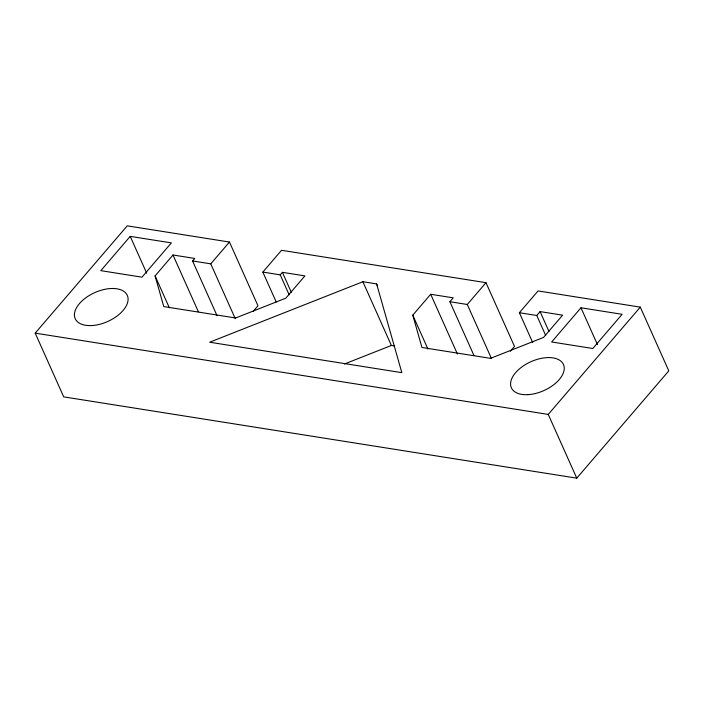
<?xml version="1.0" encoding="UTF-8"?>
<svg xmlns="http://www.w3.org/2000/svg" width="704" height="704" viewBox="0 0 704 704"><rect width="100%" height="100%" fill="white"/><g stroke="black" fill="none" stroke-linecap="round" stroke-linejoin="round"><path stroke-width="1.06" d="M532.726 342.602L519.367 312.726L538.067 290.928L640.288 307.129L668.8 370.858L576.761 478.157L63.712 396.871L35.2 333.142L127.239 225.843L229.46 242.044L257.972 305.774L253.123 311.432M130.222 236.377L100.822 270.653L141.962 277.174L171.362 242.889L130.222 236.377L146.705 273.222M510.347 351.261L514.501 346.412L485.989 282.682L281.538 250.29L262.838 272.087L280.227 274.842L282.383 272.334L304.92 275.898L285.806 298.179L235.664 317.979L163.786 306.592L155.074 275.898L172.999 254.998L194.718 258.438L192.562 260.955L217.061 315.726M192.562 260.955L210.76 263.842L229.46 242.044M519.367 312.726L536.756 315.48L540.082 311.599L562.619 315.172L543.523 337.427L490.53 358.354L421.951 347.486L412.782 315.163L430.698 294.272L453.235 297.836L449.9 301.726L473.959 355.502M449.9 301.726L467.289 304.48L485.989 282.682M580.976 307.78L551.646 341.977L592.786 348.498L622.116 314.301L580.976 307.78L597.458 344.626M35.2 333.142L548.258 414.418L640.288 307.129M362.877 281.732L209.651 342.214L401.834 372.662L376.622 283.906L362.877 281.732L391.389 345.47L394.557 345.972M344.397 364.012L391.389 345.47M540.082 311.599L548.997 331.514M536.756 315.48L545.662 335.403M548.258 414.418L576.761 478.157M467.289 304.48L491.348 358.257M430.698 294.272L457.424 354.024M412.782 315.163L427.926 349.026M376.622 283.906L377.52 285.903M282.383 272.334L291.298 292.248M280.227 274.842L289.133 294.765M262.838 272.087L276.206 301.963M210.76 263.842L235.259 318.613M172.999 254.998L198.387 311.766M155.074 275.898L169.33 307.762M527.947 394.654A28.538 15.831 -24.1 0 0 563.895 365.684A28.538 15.831 -24.1 0 0 520.406 368.078A28.538 15.831 -24.1 0 0 527.947 394.654M91.793 325.556A28.538 15.831 -24.1 0 0 127.741 296.586A28.538 15.831 -24.1 0 0 84.242 298.989A28.538 15.831 -24.1 0 0 91.793 325.556"/></g></svg>
